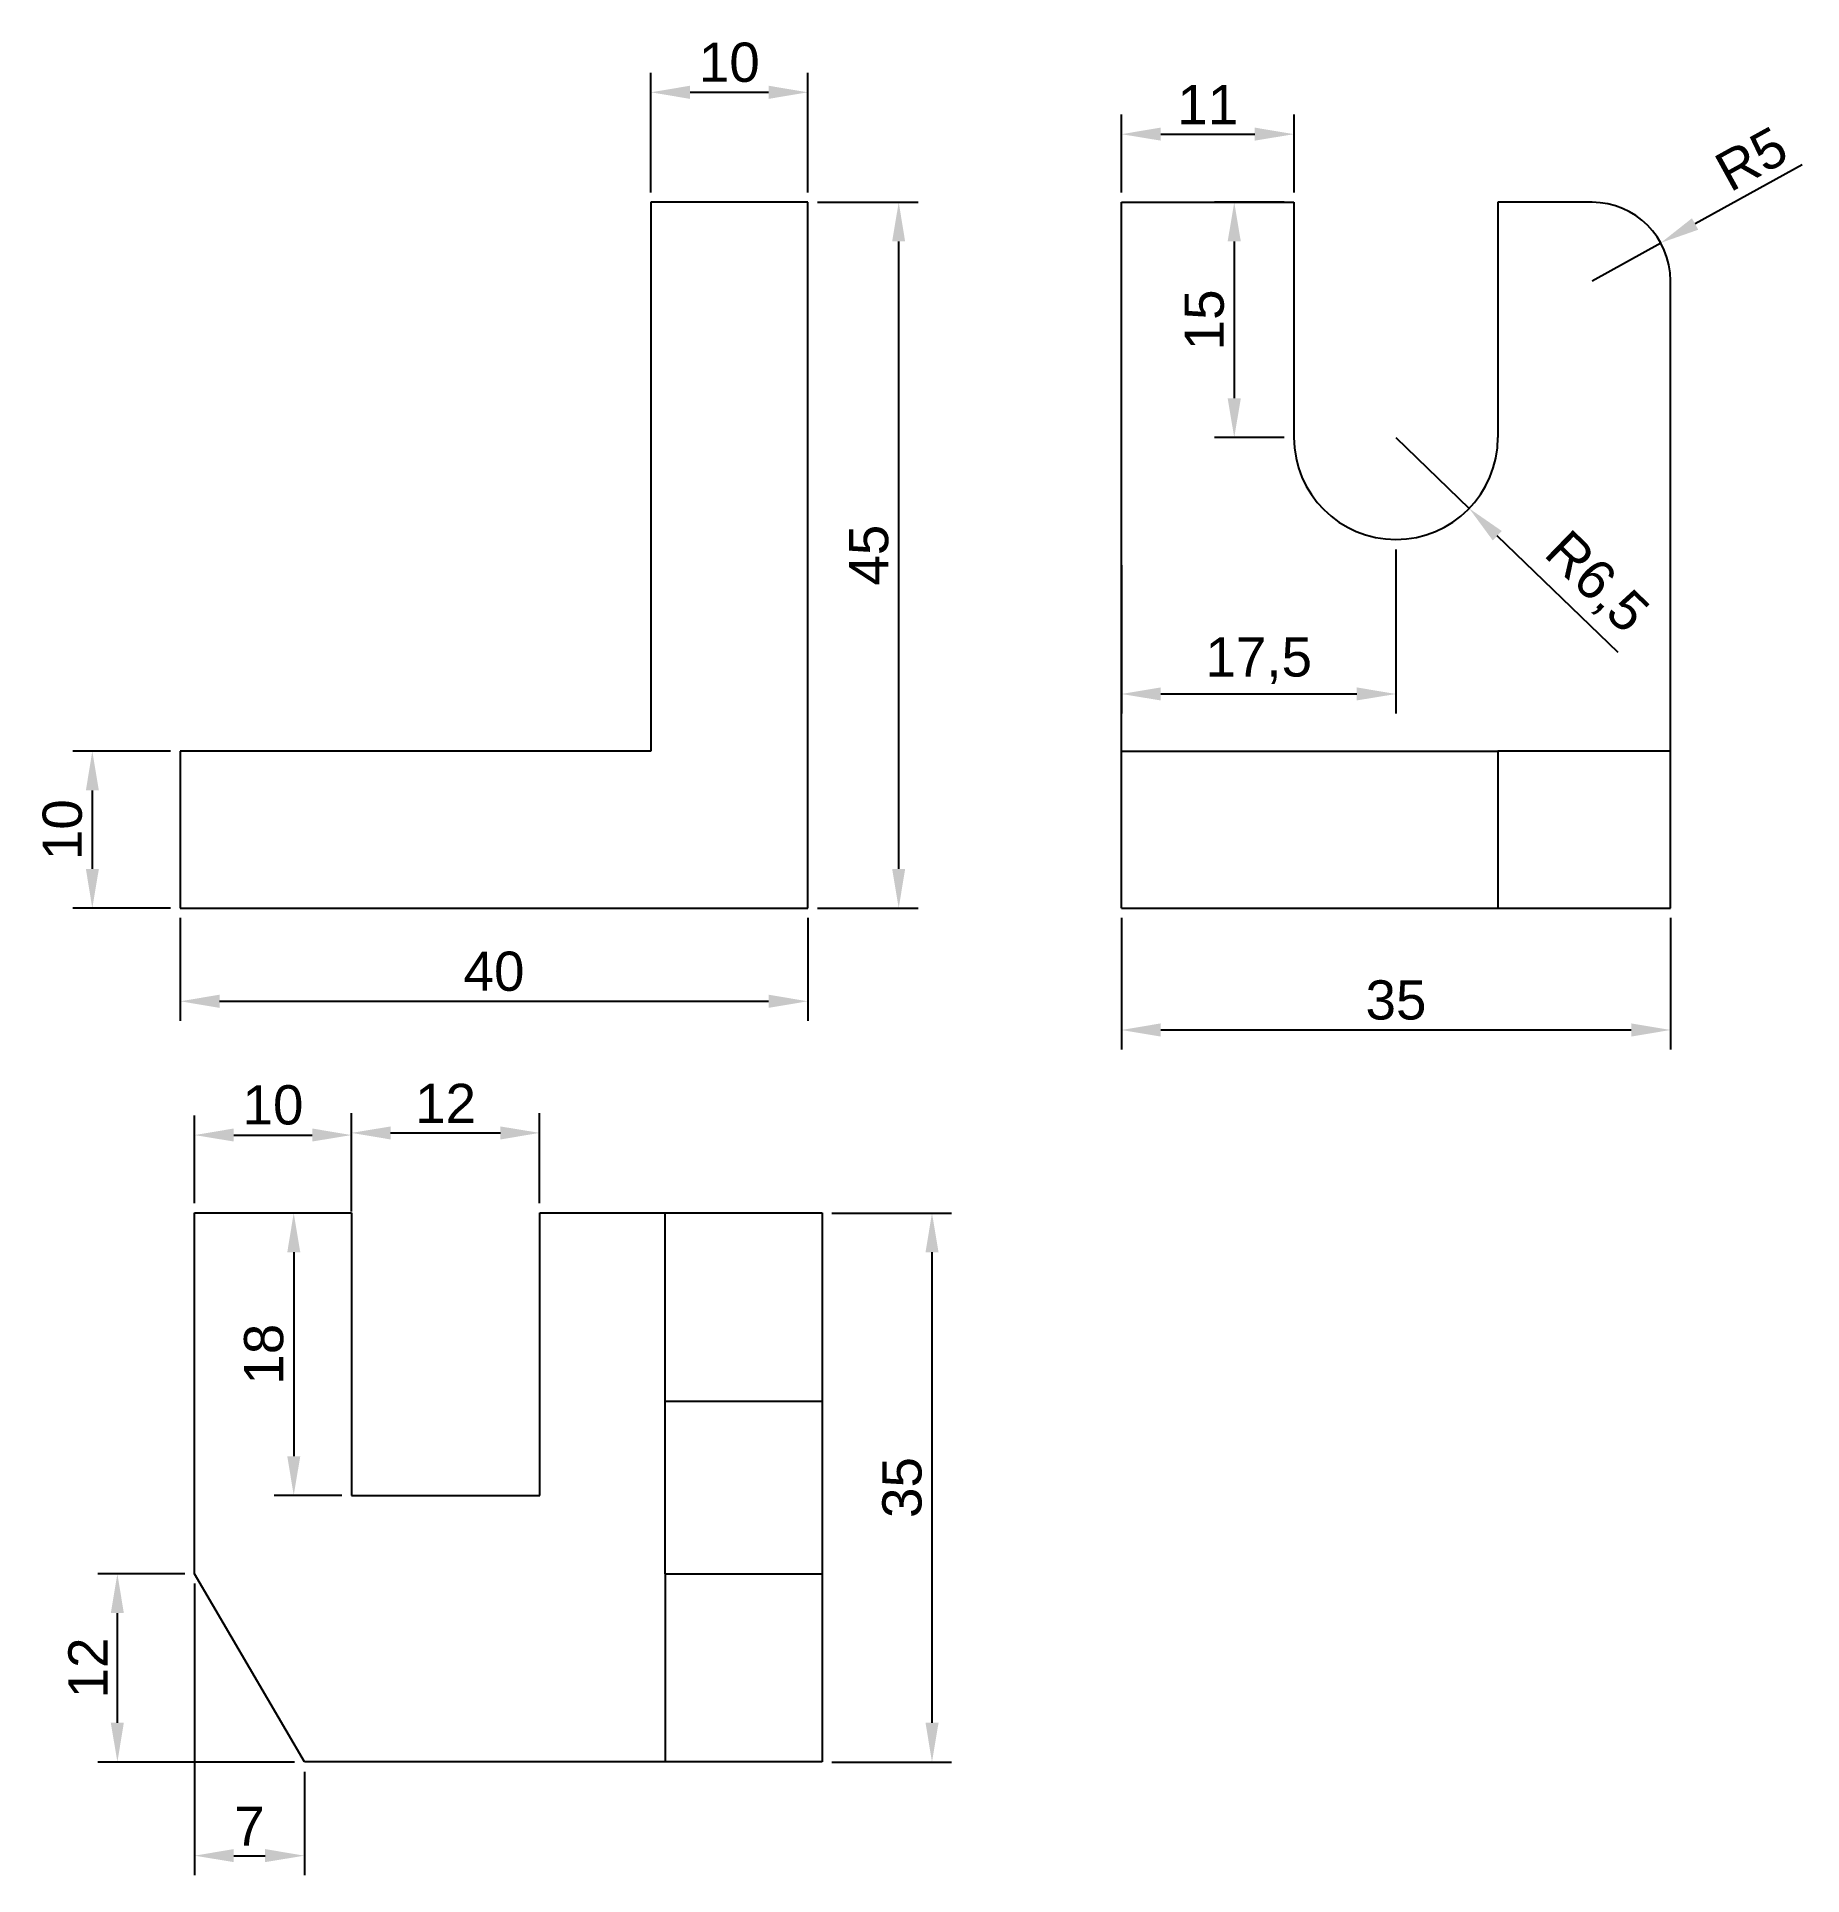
# Model space of a CAD drawing. Header units: millimetres. Extents: x 2463 to 2576, y 1904 to 2021.
import ezdxf

# ---------------------------------------------------------------- set-up
doc = ezdxf.new("R2010")
doc.units = ezdxf.units.MM
doc.styles.get("Standard").update_dxf_attribs({"font": 'arial.ttf'})
doc.dimstyles.new('ISO-25', dxfattribs={"dimtxt": 2.5, "dimasz": 2.5, "dimexe": 1.25, "dimexo": 0.625, "dimtad": 1, "dimtxsty": 'Standard', "dimcen": 2.5, "dimadec": 0, "dimazin": 0, "dimtfac": 1, "dimtmove": 0, "dimatfit": 3, "dimfxl": 1, "dimarcsym": 0})

# ---------------------------------------------------------------- blocks, each defined once
blk = doc.blocks.new('*D2')
at = {"color": 0, "lineweight": -2, "transparency": 16777216}
for p, q in [((2502.42, 2011.42), (2502.42, 2019.06)), ((2512.42, 2011.42), (2512.42, 2019.06)), ((2504.92, 2017.81), (2509.92, 2017.81))]:
    blk.add_line(p, q, dxfattribs=at)
at = {"color": 0, "transparency": 16777216}
for points in [[(2504.92, 2018.23), (2504.92, 2017.39), (2502.42, 2017.81)], [(2509.92, 2018.23), (2509.92, 2017.39), (2512.42, 2017.81)]]:
    blk.add_solid(points, dxfattribs=at)
at = {"layer": 'Defpoints', "color": 0, "transparency": 16777216}
for p in [(2512.42, 2017.81), (2502.42, 2010.8), (2512.42, 2010.8)]:
    blk.add_point(p, dxfattribs=at)
at = {"color": 0, "transparency": 16777216, "insert": (2507.42, 2019.71), "char_height": 2.5, "attachment_point": 5}
blk.add_mtext('10', dxfattribs=at)
blk = doc.blocks.new('*D3')
at = {"color": 0, "lineweight": -2, "transparency": 16777216}
for p, q in [((2471.79, 1975.8), (2465.56, 1975.8)), ((2466.81, 1973.3), (2466.81, 1968.3)), ((2471.79, 1965.8), (2465.56, 1965.8))]:
    blk.add_line(p, q, dxfattribs=at)
at = {"color": 0, "transparency": 16777216}
for points in [[(2466.4, 1973.3), (2467.23, 1973.3), (2466.81, 1975.8)], [(2466.4, 1968.3), (2467.23, 1968.3), (2466.81, 1965.8)]]:
    blk.add_solid(points, dxfattribs=at)
at = {"layer": 'Defpoints', "color": 0, "transparency": 16777216}
for p in [(2472.42, 1975.8), (2466.81, 1965.8), (2472.42, 1965.8)]:
    blk.add_point(p, dxfattribs=at)
at = {"color": 0, "transparency": 16777216, "insert": (2464.91, 1970.8), "char_height": 2.5, "attachment_point": 5, "rotation": 90}
blk.add_mtext('10', dxfattribs=at)
blk = doc.blocks.new('*D4')
at = {"color": 0, "lineweight": -2, "transparency": 16777216}
for p, q in [((2472.42, 1965.17), (2472.42, 1958.61)), ((2512.42, 1965.17), (2512.42, 1958.61)), ((2474.92, 1959.86), (2509.92, 1959.86))]:
    blk.add_line(p, q, dxfattribs=at)
at = {"color": 0, "transparency": 16777216}
for points in [[(2474.92, 1960.28), (2474.92, 1959.44), (2472.42, 1959.86)], [(2509.92, 1960.28), (2509.92, 1959.44), (2512.42, 1959.86)]]:
    blk.add_solid(points, dxfattribs=at)
at = {"layer": 'Defpoints', "color": 0, "transparency": 16777216}
for p in [(2472.42, 1965.8), (2512.42, 1965.8), (2512.42, 1959.86)]:
    blk.add_point(p, dxfattribs=at)
at = {"color": 0, "transparency": 16777216, "insert": (2492.42, 1961.76), "char_height": 2.5, "attachment_point": 5}
blk.add_mtext('40', dxfattribs=at)
blk = doc.blocks.new('*D5')
at = {"color": 0, "lineweight": -2, "transparency": 16777216}
for p, q in [((2513.04, 2010.8), (2519.47, 2010.8)), ((2518.22, 1968.3), (2518.22, 2008.3)), ((2513.04, 1965.8), (2519.47, 1965.8))]:
    blk.add_line(p, q, dxfattribs=at)
at = {"color": 0, "transparency": 16777216}
for points in [[(2517.8, 2008.3), (2518.63, 2008.3), (2518.22, 2010.8)], [(2517.8, 1968.3), (2518.63, 1968.3), (2518.22, 1965.8)]]:
    blk.add_solid(points, dxfattribs=at)
at = {"layer": 'Defpoints', "color": 0, "transparency": 16777216}
for p in [(2512.42, 2010.8), (2518.22, 2010.8), (2512.42, 1965.8)]:
    blk.add_point(p, dxfattribs=at)
at = {"color": 0, "transparency": 16777216, "insert": (2516.32, 1988.3), "char_height": 2.5, "attachment_point": 5, "rotation": 90}
blk.add_mtext('45', dxfattribs=at)
blk = doc.blocks.new('*D8')
at = {"color": 0, "lineweight": -2, "transparency": 16777216}
for p, q in [((2472.71, 1923.36), (2467.16, 1923.36)), ((2468.41, 1913.86), (2468.41, 1920.86)), ((2479.71, 1911.36), (2467.16, 1911.36))]:
    blk.add_line(p, q, dxfattribs=at)
at = {"color": 0, "transparency": 16777216}
for points in [[(2467.99, 1920.86), (2468.82, 1920.86), (2468.41, 1923.36)], [(2467.99, 1913.86), (2468.82, 1913.86), (2468.41, 1911.36)]]:
    blk.add_solid(points, dxfattribs=at)
at = {"layer": 'Defpoints', "color": 0, "transparency": 16777216}
for p in [(2468.41, 1923.36), (2473.33, 1923.36), (2480.33, 1911.36)]:
    blk.add_point(p, dxfattribs=at)
at = {"color": 0, "transparency": 16777216, "insert": (2466.53, 1917.36), "char_height": 2.5, "attachment_point": 5, "rotation": 90}
blk.add_mtext('12', dxfattribs=at)
blk = doc.blocks.new('*D9')
at = {"color": 0, "lineweight": -2, "transparency": 16777216}
for p, q in [((2473.33, 1922.74), (2473.33, 1904.14)), ((2480.33, 1910.74), (2480.33, 1904.14)), ((2475.83, 1905.39), (2477.83, 1905.39))]:
    blk.add_line(p, q, dxfattribs=at)
at = {"color": 0, "transparency": 16777216}
for points in [[(2475.83, 1905.81), (2475.83, 1904.98), (2473.33, 1905.39)], [(2477.83, 1905.81), (2477.83, 1904.98), (2480.33, 1905.39)]]:
    blk.add_solid(points, dxfattribs=at)
at = {"layer": 'Defpoints', "color": 0, "transparency": 16777216}
for p in [(2473.33, 1923.36), (2480.33, 1911.36), (2480.33, 1905.39)]:
    blk.add_point(p, dxfattribs=at)
at = {"color": 0, "transparency": 16777216, "insert": (2476.83, 1907.27), "char_height": 2.5, "attachment_point": 5}
blk.add_mtext('7', dxfattribs=at)
blk = doc.blocks.new('*D10')
at = {"color": 0, "lineweight": -2, "transparency": 16777216}
for p, q in [((2482.71, 1946.36), (2478.4, 1946.36)), ((2479.65, 1943.86), (2479.65, 1930.86)), ((2482.71, 1928.36), (2478.4, 1928.36))]:
    blk.add_line(p, q, dxfattribs=at)
at = {"color": 0, "transparency": 16777216}
for points in [[(2479.24, 1943.86), (2480.07, 1943.86), (2479.65, 1946.36)], [(2479.24, 1930.86), (2480.07, 1930.86), (2479.65, 1928.36)]]:
    blk.add_solid(points, dxfattribs=at)
at = {"layer": 'Defpoints', "color": 0, "transparency": 16777216}
for p in [(2483.33, 1946.36), (2479.65, 1928.36), (2483.33, 1928.36)]:
    blk.add_point(p, dxfattribs=at)
at = {"color": 0, "transparency": 16777216, "insert": (2477.75, 1937.36), "char_height": 2.5, "attachment_point": 5, "rotation": 90}
blk.add_mtext('18', dxfattribs=at)
blk = doc.blocks.new('*D11')
at = {"color": 0, "lineweight": -2, "transparency": 16777216}
for p, q in [((2483.33, 1946.45), (2483.33, 1952.72)), ((2495.33, 1946.99), (2495.33, 1952.72)), ((2485.83, 1951.47), (2492.83, 1951.47))]:
    blk.add_line(p, q, dxfattribs=at)
at = {"color": 0, "transparency": 16777216}
for points in [[(2485.83, 1951.88), (2485.83, 1951.05), (2483.33, 1951.47)], [(2492.83, 1951.88), (2492.83, 1951.05), (2495.33, 1951.47)]]:
    blk.add_solid(points, dxfattribs=at)
at = {"layer": 'Defpoints', "color": 0, "transparency": 16777216}
for p in [(2495.33, 1951.47), (2483.33, 1945.83), (2495.33, 1946.36)]:
    blk.add_point(p, dxfattribs=at)
at = {"color": 0, "transparency": 16777216, "insert": (2489.33, 1953.35), "char_height": 2.5, "attachment_point": 5}
blk.add_mtext('12', dxfattribs=at)
blk = doc.blocks.new('*D12')
at = {"color": 0, "lineweight": -2, "transparency": 16777216}
for p, q in [((2473.33, 1946.99), (2473.33, 1952.58)), ((2483.33, 1946.99), (2483.33, 1952.58)), ((2475.83, 1951.33), (2480.83, 1951.33))]:
    blk.add_line(p, q, dxfattribs=at)
at = {"color": 0, "transparency": 16777216}
for points in [[(2475.83, 1951.75), (2475.83, 1950.92), (2473.33, 1951.33)], [(2480.83, 1951.75), (2480.83, 1950.92), (2483.33, 1951.33)]]:
    blk.add_solid(points, dxfattribs=at)
at = {"layer": 'Defpoints', "color": 0, "transparency": 16777216}
for p in [(2483.33, 1951.33), (2473.33, 1946.36), (2483.33, 1946.36)]:
    blk.add_point(p, dxfattribs=at)
at = {"color": 0, "transparency": 16777216, "insert": (2478.33, 1953.24), "char_height": 2.5, "attachment_point": 5}
blk.add_mtext('10', dxfattribs=at)
blk = doc.blocks.new('*D13')
at = {"color": 0, "lineweight": -2, "transparency": 16777216}
for p, q in [((2513.96, 1946.36), (2521.59, 1946.36)), ((2520.34, 1943.86), (2520.34, 1913.86)), ((2513.96, 1911.36), (2521.59, 1911.36))]:
    blk.add_line(p, q, dxfattribs=at)
at = {"color": 0, "transparency": 16777216}
for points in [[(2519.93, 1943.86), (2520.76, 1943.86), (2520.34, 1946.36)], [(2519.93, 1913.86), (2520.76, 1913.86), (2520.34, 1911.36)]]:
    blk.add_solid(points, dxfattribs=at)
at = {"layer": 'Defpoints', "color": 0, "transparency": 16777216}
for p in [(2513.33, 1946.36), (2513.33, 1911.36), (2520.34, 1911.36)]:
    blk.add_point(p, dxfattribs=at)
at = {"color": 0, "transparency": 16777216, "insert": (2518.44, 1928.86), "char_height": 2.5, "attachment_point": 5, "rotation": 90}
blk.add_mtext('35', dxfattribs=at)
blk = doc.blocks.new('*D14')
at = {"color": 0, "lineweight": -2, "transparency": 16777216}
for p, q in [((2549.92, 1995.8), (2554.59, 1991.28)), ((2564.08, 1982.09), (2556.38, 1989.54))]:
    blk.add_line(p, q, dxfattribs=at)
at = {"color": 0, "transparency": 16777216}
blk.add_solid([(2556.67, 1989.84), (2556.09, 1989.24), (2554.59, 1991.28)], dxfattribs=at)
at = {"layer": 'Defpoints', "color": 0, "transparency": 16777216}
for p in [(2549.92, 1995.8), (2554.59, 1991.28)]:
    blk.add_point(p, dxfattribs=at)
at = {"color": 0, "transparency": 16777216, "insert": (2562.61, 1986.47), "char_height": 2.5, "attachment_point": 5, "rotation": 315.9251}
blk.add_mtext('R6,5', dxfattribs=at)
blk = doc.blocks.new('*D15')
at = {"color": 0, "lineweight": -2, "transparency": 16777216}
for p, q in [((2542.79, 2010.8), (2538.36, 2010.8)), ((2539.61, 2008.3), (2539.61, 1998.3)), ((2542.79, 1995.8), (2538.36, 1995.8))]:
    blk.add_line(p, q, dxfattribs=at)
at = {"color": 0, "transparency": 16777216}
for points in [[(2539.19, 2008.3), (2540.03, 2008.3), (2539.61, 2010.8)], [(2539.19, 1998.3), (2540.03, 1998.3), (2539.61, 1995.8)]]:
    blk.add_solid(points, dxfattribs=at)
at = {"layer": 'Defpoints', "color": 0, "transparency": 16777216}
for p in [(2543.42, 2010.8), (2539.61, 1995.8), (2543.42, 1995.8)]:
    blk.add_point(p, dxfattribs=at)
at = {"color": 0, "transparency": 16777216, "insert": (2537.71, 2003.3), "char_height": 2.5, "attachment_point": 5, "rotation": 90}
blk.add_mtext('15', dxfattribs=at)
blk = doc.blocks.new('*D16')
at = {"color": 0, "lineweight": -2, "transparency": 16777216}
for p, q in [((2532.42, 2011.42), (2532.42, 2016.39)), ((2543.42, 2011.42), (2543.42, 2016.39)), ((2534.92, 2015.14), (2540.92, 2015.14))]:
    blk.add_line(p, q, dxfattribs=at)
at = {"color": 0, "transparency": 16777216}
for points in [[(2534.92, 2015.56), (2534.92, 2014.73), (2532.42, 2015.14)], [(2540.92, 2015.56), (2540.92, 2014.73), (2543.42, 2015.14)]]:
    blk.add_solid(points, dxfattribs=at)
at = {"layer": 'Defpoints', "color": 0, "transparency": 16777216}
for p in [(2543.42, 2015.14), (2532.42, 2010.8), (2543.42, 2010.8)]:
    blk.add_point(p, dxfattribs=at)
at = {"color": 0, "transparency": 16777216, "insert": (2537.92, 2017.02), "char_height": 2.5, "attachment_point": 5}
blk.add_mtext('11', dxfattribs=at)
blk = doc.blocks.new('*D17')
at = {"color": 0, "lineweight": -2, "transparency": 16777216}
for p, q in [((2549.92, 1988.67), (2549.92, 1978.2)), ((2532.42, 1987.67), (2532.42, 1978.2)), ((2547.42, 1979.45), (2534.92, 1979.45))]:
    blk.add_line(p, q, dxfattribs=at)
at = {"color": 0, "transparency": 16777216}
for points in [[(2534.92, 1979.87), (2534.92, 1979.04), (2532.42, 1979.45)], [(2547.42, 1979.87), (2547.42, 1979.04), (2549.92, 1979.45)]]:
    blk.add_solid(points, dxfattribs=at)
at = {"layer": 'Defpoints', "color": 0, "transparency": 16777216}
for p in [(2549.92, 1989.3), (2532.42, 1988.3), (2532.42, 1979.45)]:
    blk.add_point(p, dxfattribs=at)
at = {"color": 0, "transparency": 16777216, "insert": (2541.17, 1981.58), "char_height": 2.5, "attachment_point": 5}
blk.add_mtext('17,5', dxfattribs=at)
blk = doc.blocks.new('*D18')
at = {"color": 0, "lineweight": -2, "transparency": 16777216}
for p, q in [((2532.42, 1965.17), (2532.42, 1956.78)), ((2567.42, 1965.17), (2567.42, 1956.78)), ((2534.92, 1958.03), (2564.92, 1958.03))]:
    blk.add_line(p, q, dxfattribs=at)
at = {"color": 0, "transparency": 16777216}
for points in [[(2534.92, 1958.45), (2534.92, 1957.61), (2532.42, 1958.03)], [(2564.92, 1958.45), (2564.92, 1957.61), (2567.42, 1958.03)]]:
    blk.add_solid(points, dxfattribs=at)
at = {"layer": 'Defpoints', "color": 0, "transparency": 16777216}
for p in [(2532.42, 1965.8), (2567.42, 1965.8), (2567.42, 1958.03)]:
    blk.add_point(p, dxfattribs=at)
at = {"color": 0, "transparency": 16777216, "insert": (2549.92, 1959.93), "char_height": 2.5, "attachment_point": 5}
blk.add_mtext('35', dxfattribs=at)
blk = doc.blocks.new('*D19')
at = {"color": 0, "lineweight": -2, "transparency": 16777216}
for p, q in [((2575.82, 2013.18), (2568.99, 2009.42)), ((2562.42, 2005.8), (2566.8, 2008.21))]:
    blk.add_line(p, q, dxfattribs=at)
at = {"color": 0, "transparency": 16777216}
blk.add_solid([(2568.79, 2009.78), (2569.19, 2009.05), (2566.8, 2008.21)], dxfattribs=at)
at = {"layer": 'Defpoints', "color": 0, "transparency": 16777216}
for p in [(2566.8, 2008.21), (2562.42, 2005.8)]:
    blk.add_point(p, dxfattribs=at)
at = {"color": 0, "transparency": 16777216, "insert": (2572.58, 2013.56), "char_height": 2.5, "attachment_point": 5, "rotation": 28.8517}
blk.add_mtext('R5', dxfattribs=at)

msp = doc.modelspace()

# ---------------------------------------------------------------- linework, layer by layer
for p, q in [((2512.418, 2010.8), (2502.418, 2010.8)), ((2502.418, 2010.8), (2502.418, 1975.8)), ((2512.418, 1965.8), (2512.418, 2010.8)), ((2532.418, 1965.8), (2532.418, 2010.8)), ((2532.418, 2010.8), (2543.418, 2010.8)), ((2543.418, 2010.8), (2543.418, 1995.8)), ((2562.418, 2010.8), (2556.418, 2010.8)), ((2556.418, 2010.8), (2556.418, 1995.8)), ((2567.418, 1965.8), (2567.418, 2005.8)), ((2502.418, 1975.8), (2472.418, 1975.8)), ((2472.418, 1975.8), (2472.418, 1965.8)), ((2532.418, 1975.8), (2556.418, 1975.8)), ((2556.418, 1975.8), (2556.418, 1965.8)), ((2567.418, 1975.8), (2556.418, 1975.8)), ((2472.418, 1965.8), (2512.418, 1965.8)), ((2532.418, 1965.8), (2567.418, 1965.8)), ((2556.418, 1965.8), (2556.418, 1965.8)), ((2473.333, 1923.363), (2473.333, 1946.363)), ((2473.333, 1946.363), (2483.333, 1946.363)), ((2483.333, 1946.363), (2483.333, 1928.363)), ((2495.333, 1928.363), (2495.333, 1946.363)), ((2495.333, 1946.363), (2513.333, 1946.363)), ((2503.333, 1923.363), (2503.333, 1946.363)), ((2513.333, 1946.363), (2513.333, 1911.363)), ((2503.333, 1934.363), (2513.333, 1934.363)), ((2513.333, 1934.363), (2513.333, 1934.363)), ((2483.333, 1928.363), (2495.333, 1928.363)), ((2473.333, 1923.363), (2473.333, 1923.363)), ((2480.333, 1911.363), (2473.333, 1923.363)), ((2503.333, 1923.363), (2503.333, 1911.363)), ((2503.333, 1923.363), (2513.333, 1923.363)), ((2513.333, 1923.363), (2513.333, 1923.363)), ((2513.333, 1911.363), (2480.333, 1911.363)), ((2503.333, 1911.363), (2503.333, 1911.363))]:
    msp.add_line(p, q)
for centre, radius, start, end in [((2562.418, 2005.8), 5, 0, 90), ((2549.918, 1995.8), 6.5, 180, 0)]:
    msp.add_arc(centre, radius, start, end)

# ---------------------------------------------------------------- dimensions: what is measured, and where the dimension line sits
for base, p1, p2, picture, middle in [((2512.418, 2017.809), (2502.418, 2010.8), (2512.418, 2010.8), '*D2', (2507.418, 2019.71)), ((2543.418, 2015.142), (2532.418, 2010.8), (2543.418, 2010.8), '*D16', (2537.918, 2017.022)), ((2532.418, 1979.452), (2549.918, 1989.3), (2532.418, 1988.3), '*D17', (2541.168, 1981.58)), ((2512.418, 1959.861), (2472.418, 1965.8), (2512.418, 1965.8), '*D4', (2492.418, 1961.762)), ((2567.418, 1958.031), (2532.418, 1965.8), (2567.418, 1965.8), '*D18', (2549.918, 1959.934)), ((2483.333, 1951.334), (2473.333, 1946.363), (2483.333, 1946.363), '*D12', (2478.333, 1953.236)), ((2495.333, 1951.465), (2483.333, 1945.829), (2495.333, 1946.363), '*D11', (2489.333, 1953.346)), ((2480.333, 1905.394), (2473.333, 1923.363), (2480.333, 1911.363), '*D9', (2476.833, 1907.269))]:
    dim = msp.add_linear_dim(base=base, p1=p1, p2=p2, dimstyle='ISO-25')
    dim.commit()
    dim.dimension.update_dxf_attribs({"geometry": picture, "text_midpoint": middle})
for center, mpoint, picture, middle in [((2562.418, 2005.8), (2566.798, 2008.212), '*D19', (2572.583, 2013.565)), ((2549.918, 1995.8), (2554.588, 1991.278), '*D14', (2562.61, 1986.472))]:
    dim = msp.add_radius_dim(center=center, mpoint=mpoint, dimstyle='ISO-25')
    dim.commit()
    dim.dimension.update_dxf_attribs({"geometry": picture, "text_midpoint": middle})
for base, p1, p2, picture, middle in [((2518.216, 2010.8), (2512.418, 1965.8), (2512.418, 2010.8), '*D5', (2516.319, 1988.3)), ((2539.609, 1995.8), (2543.418, 2010.8), (2543.418, 1995.8), '*D15', (2537.708, 2003.3)), ((2466.812, 1965.8), (2472.418, 1975.8), (2472.418, 1965.8), '*D3', (2464.911, 1970.8)), ((2479.655, 1928.363), (2483.333, 1946.363), (2483.333, 1928.363), '*D10', (2477.753, 1937.363)), ((2520.344, 1911.363), (2513.333, 1946.363), (2513.333, 1911.363), '*D13', (2518.441, 1928.863)), ((2468.406, 1923.363), (2480.333, 1911.363), (2473.333, 1923.363), '*D8', (2466.525, 1917.363))]:
    dim = msp.add_linear_dim(base=base, p1=p1, p2=p2, angle=90, dimstyle='ISO-25')
    dim.commit()
    dim.dimension.update_dxf_attribs({"geometry": picture, "text_midpoint": middle})

doc.saveas('drawing.dxf')
